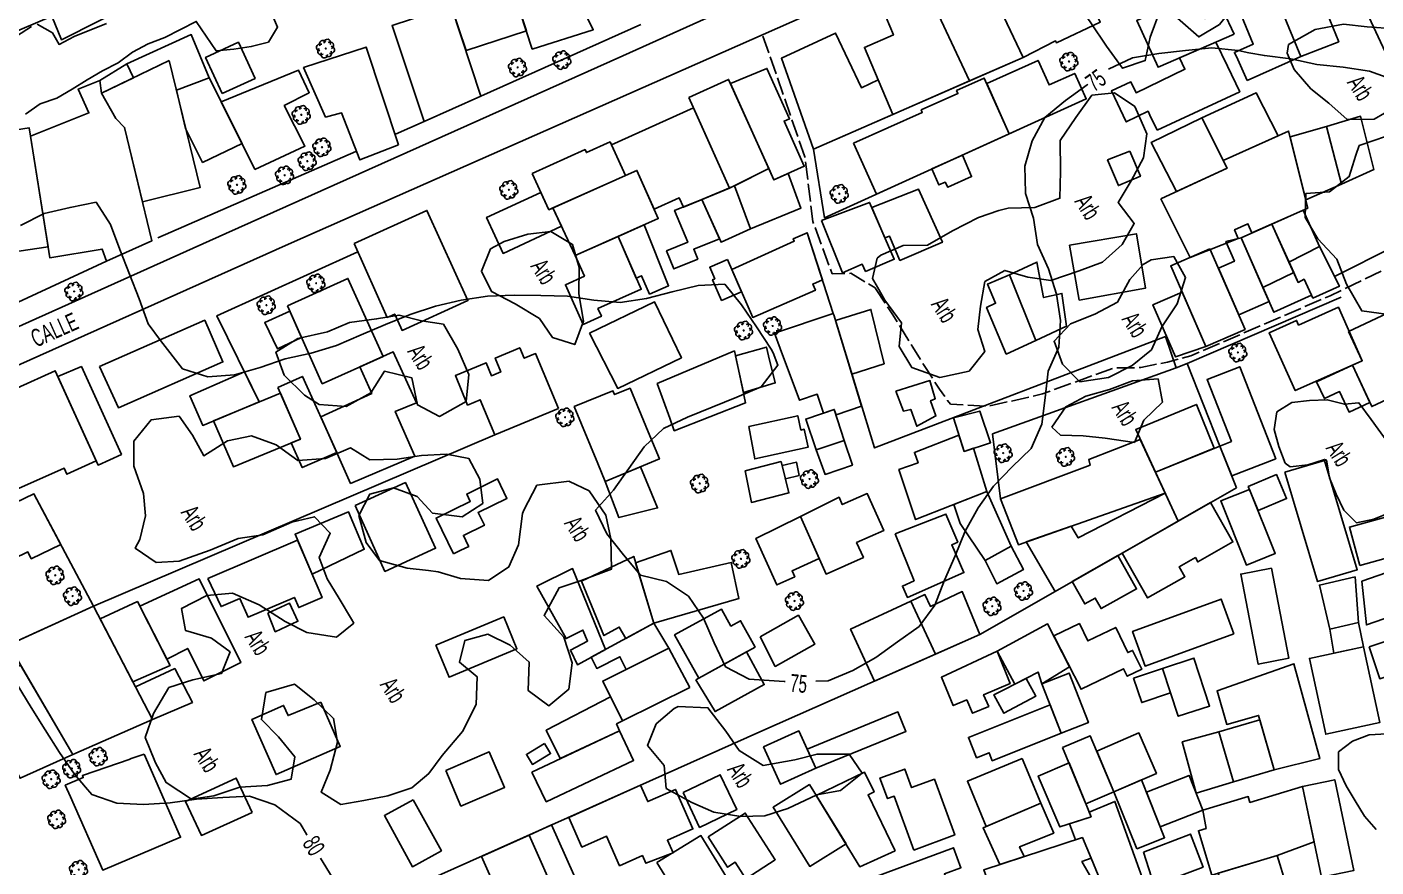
# Model space of a CAD drawing. Header units: millimetres. Extents: x 438774 to 440085, y 7202522 to 7203572.
# Drawn here: x 439084 to 439236.1, y 7203408 to 7203502.7 of the extents above; entities that cross this region are included whole.
import ezdxf

# ---------------------------------------------------------------- set-up
doc = ezdxf.new("R2010")
doc.units = ezdxf.units.MM
doc.linetypes.add('00', pattern=[10, 0, -10])
doc.linetypes.add('17', pattern=[2.5, 2, -0.5])
for name, color, linetype in [('0505', 1, 'Continuous'), ('0506', 1, 'Continuous'), ('0611', 30, 'Continuous'), ('0612', 7, 'Continuous'), ('0623', 30, 'Continuous'), ('0707', 7, 'Continuous'), ('0801', 10, 'Continuous'), ('0803', 160, 'Continuous'), ('1005', 3, 'Continuous'), ('1006', 3, 'Continuous'), ('1007', 3, 'Continuous')]:
    doc.layers.add(name, color=color, linetype=linetype)
doc.styles.add('02', font='swissc.ttf')
doc.styles.get("Standard").update_dxf_attribs({"font": 'Arial.ttf'})
doc.linetypes.add('14', pattern='A,10,0,["X",Standard,S=1,R=0,X=0,Y=-0.5],0.1', length=10.1)

# ---------------------------------------------------------------- blocks, each defined once
blk = doc.blocks.new('09')
for p, q in [((-0.04, 0.01), (0.04, 0.01)), ((-0.02, 0.03), (0.02, 0.03)), ((0, 0.05), (0, 0.05)), ((-0.04, -0.01), (0.04, -0.01)), ((-0.02, -0.03), (0.02, -0.03))]:
    blk.add_line(p, q)
for points in [[(-0.61, 0.39), (-0.76, 0.34), (-0.88, 0.27), (-0.97, 0.13), (-1, 0), (-0.96, -0.15), (-0.88, -0.26), (-0.83, -0.31), (-0.73, -0.36), (-0.58, -0.38)], [(-0.12, 0.67), (-0.2, 0.77), (-0.32, 0.84), (-0.46, 0.87), (-0.62, 0.83), (-0.74, 0.77), (-0.81, 0.63), (-0.83, 0.49), (-0.83, 0.42), (-0.79, 0.32), (-0.69, 0.22), (-0.62, 0.16)], [(-0.41, 0.6), (-0.39, 0.72), (-0.35, 0.82), (-0.3, 0.88), (-0.18, 0.96), (-0.03, 1), (0.1, 0.96), (0.24, 0.87), (0.31, 0.75), (0.36, 0.62), (0.37, 0.55)], [(0.11, 0.66), (0.19, 0.71), (0.31, 0.78), (0.42, 0.81), (0.49, 0.81), (0.63, 0.78), (0.76, 0.7), (0.82, 0.58), (0.84, 0.41), (0.81, 0.28), (0.75, 0.16), (0.69, 0.06)], [(0.67, -0.42), (0.8, -0.38), (0.91, -0.29), (0.99, -0.14), (1.01, -0.01), (0.95, 0.14), (0.86, 0.24), (0.8, 0.29), (0.7, 0.32), (0.56, 0.34)], [(-0.14, -0.69), (-0.19, -0.75), (-0.3, -0.83), (-0.4, -0.87), (-0.48, -0.87), (-0.61, -0.83), (-0.74, -0.75), (-0.8, -0.63), (-0.83, -0.47), (-0.79, -0.33), (-0.7, -0.18), (-0.64, -0.12)], [(-0.38, -0.63), (-0.34, -0.76), (-0.26, -0.88), (-0.13, -0.97), (0.01, -1.01), (0.15, -0.97), (0.27, -0.88), (0.32, -0.83), (0.36, -0.73), (0.38, -0.57)], [(0.15, -0.7), (0.32, -0.83), (0.46, -0.87), (0.62, -0.85), (0.74, -0.79), (0.83, -0.66), (0.86, -0.52), (0.86, -0.45), (0.83, -0.34), (0.74, -0.24), (0.67, -0.18)]]:
    blk.add_lwpolyline(points)
blk.add_lwpolyline([(0, -0.05), (-0.05, 0), (0, 0.05), (0.05, 0)], close=True)

msp = doc.modelspace()

# ---------------------------------------------------------------- linework, layer by layer
at = {"layer": '0505', "linetype": 'Continuous', "flags": 128}
for points, elevation in [([(439205.95, 7203497.92), (439208.66, 7203499.2), (439211.62, 7203499.69), (439214.61, 7203500.03), (439217.59, 7203500.34), (439220.58, 7203500.02), (439221.76, 7203499.79)], 75), ([(439221.76, 7203499.79), (439223.52, 7203499.46), (439226.5, 7203499.1), (439229.43, 7203498.46), (439232.42, 7203498.15), (439235.38, 7203497.7), (439238.2, 7203496.69), (439240.07, 7203494.34), (439241.4, 7203491.66), (439242.29, 7203488.79), (439241.6, 7203485.87), (439240.94, 7203482.94), (439239.9, 7203480.13), (439241.07, 7203477.37), (439244, 7203476.73), (439246.88, 7203475.88), (439248.68, 7203473.48), (439250.29, 7203470.95), (439251.76, 7203468.35)], 75), ([(439196.59, 7203483.9), (439196.57, 7203483.97), (439196.49, 7203486.98), (439197.35, 7203489.84), (439198.78, 7203492.48), (439201.1, 7203494.4), (439203.52, 7203496.17)], 75), ([(439172.92, 7203428.91), (439174.34, 7203428.98), (439177.11, 7203430.11), (439179.71, 7203431.61), (439182.15, 7203433.35), (439184.6, 7203435.09), (439186.36, 7203437.51), (439187.46, 7203440.31), (439188.64, 7203443.06), (439189.79, 7203445.84), (439191.24, 7203448.46), (439192.99, 7203450.9), (439195.06, 7203453.08), (439197.21, 7203455.15), (439198.42, 7203457.91), (439198.8, 7203460.88), (439199.12, 7203463.87), (439200.36, 7203466.6), (439200.53, 7203469.59), (439200.06, 7203472.55), (439199.16, 7203475.42), (439197.94, 7203478.15), (439197.5, 7203481.12), (439196.59, 7203483.9)], 75), ([(439083.22, 7203480.3), (439085.9, 7203481.64), (439088.82, 7203482.35), (439091.76, 7203482.93), (439093.39, 7203480.42), (439094.42, 7203477.6), (439095.51, 7203474.8), (439096.62, 7203472.02), (439097.63, 7203469.2), (439099.04, 7203467.33), (439101.52, 7203464.14), (439104.38, 7203463.23), (439107.37, 7203463.48), (439110.26, 7203464.29), (439113.09, 7203465.27), (439116.03, 7203465.89), (439118.89, 7203466.79), (439121.64, 7203467.96), (439124.4, 7203469.15), (439127.18, 7203470.27), (439130.03, 7203471.22), (439132.95, 7203471.88), (439135.92, 7203472.35), (439138.92, 7203472.43), (439141.92, 7203472.41), (439144.92, 7203472.33), (439147.89, 7203471.9), (439150.87, 7203471.63), (439153.84, 7203472.09), (439156.74, 7203472.84), (439159.67, 7203473.53), (439162.67, 7203473.68), (439164.54, 7203471.34), (439166.25, 7203468.88), (439167.89, 7203466.37), (439168.13, 7203465.93)], 75), ([(439168.13, 7203465.93), (439168.65, 7203464.57), (439166.78, 7203462.12), (439164.03, 7203460.93), (439161.24, 7203459.82), (439158.46, 7203458.7), (439155.74, 7203457.42), (439153.58, 7203455.34), (439151.85, 7203452.89), (439150.11, 7203450.45), (439148.09, 7203448.22), (439149.37, 7203445.52), (439151.23, 7203443.15), (439153.17, 7203440.87), (439156.09, 7203440.15), (439158.58, 7203438.49), (439160.27, 7203436.01), (439161.45, 7203433.24), (439162.75, 7203430.54), (439165.4, 7203429.15), (439169.38, 7203428.88)], 75), ([(439082.87, 7203428.53), (439084.43, 7203425.97), (439086, 7203423.42), (439087.62, 7203420.89), (439089.31, 7203418.42), (439090.56, 7203416.96)], 80), ([(439090.56, 7203416.96), (439091.27, 7203416.14), (439094.11, 7203415.18), (439097.11, 7203415.03), (439100.1, 7203415.19), (439103.07, 7203415.6), (439106.06, 7203415.81), (439109.06, 7203415.94), (439111.91, 7203414.99), (439114.76, 7203412.87), (439115.49, 7203411.66)], 80), ([(439117.06, 7203408.96), (439119.39, 7203405.16)], 80)]:
    msp.add_lwpolyline(points, dxfattribs=dict(at, elevation=elevation))
at = {"layer": '0505', "linetype": '00', "flags": 128}
for points, elevation in [([(439203.52, 7203496.17), (439205.95, 7203497.92)], 75), ([(439169.38, 7203428.88), (439172.92, 7203428.91)], 75), ([(439115.49, 7203411.66), (439117.06, 7203408.96)], 80)]:
    msp.add_lwpolyline(points, dxfattribs=dict(at, elevation=elevation))
at = {"layer": '0611', "linetype": 'Continuous', "flags": 128}
for points in [[(439002.28, 7203432.47), (439053.13, 7203455.49), (439106.41, 7203479.41), (439151.16, 7203499.45), (439201.35, 7203522.05), (439239.77, 7203538.57), (439263.28, 7203549.71), (439274.14, 7203556.96)], [(439004.28, 7203429.3), (439042.23, 7203446.31), (439113.45, 7203478.19), (439182.47, 7203508.71), (439248.69, 7203537.66)]]:
    msp.add_lwpolyline(points, dxfattribs=at)
at = {"layer": '0623', "linetype": '17', "flags": 128}
for points in [[(439166.97, 7203501.67), (439171.7, 7203488.03), (439172.6, 7203480.75), (439174.77, 7203474.86), (439176.9, 7203474.91), (439179.61, 7203473.27), (439179.66, 7203473.21)], [(439179.66, 7203473.21), (439181.61, 7203470.24), (439183.87, 7203466.59), (439185.3, 7203464.29), (439186.89, 7203461.83), (439187.8, 7203460.56), (439188.14, 7203460.16), (439192.42, 7203459.92), (439198.49, 7203461.32), (439206.52, 7203464.23), (439209.58, 7203464.28), (439212.58, 7203464.91), (439215.22, 7203465.61), (439230.96, 7203472.39), (439248.37, 7203480.81), (439252.18, 7203482.58)]]:
    msp.add_lwpolyline(points, dxfattribs=at)
at = {"layer": '0707', "linetype": 'Continuous', "flags": 128}
for points in [[(439242.26, 7203488.95), (439233.7, 7203507.34)], [(439135.16, 7203494.87), (439153.21, 7203502.95)], [(439095.24, 7203498.54), (439102.5, 7203501.83), (439104.52, 7203496.97)], [(439203.44, 7203494.58), (439173.9, 7203481.18), (439172.66, 7203488.91), (439196.32, 7203499.24)], [(439125.52, 7203490.6), (439128.75, 7203492.03)], [(439098.74, 7203478.93), (439121.07, 7203488.63)], [(439244.88, 7203481.33), (439231.44, 7203474.55)], [(439171.96, 7203479.49), (439174.9, 7203470.39), (439174.95, 7203470.24)], [(439110.14, 7203460.41), (439105.39, 7203470.12), (439121.27, 7203477.35)], [(439092.94, 7203476.27), (439078.74, 7203469.69)], [(439218.49, 7203455.44), (439214.8, 7203464.74), (439232.2, 7203472.24)], [(439174.95, 7203470.24), (439179.54, 7203455.22), (439212.38, 7203467.79), (439213.56, 7203464.27), (439214.8, 7203464.74)], [(439213.56, 7203464.27), (439192.86, 7203456.81), (439193.76, 7203449.47)], [(439059.59, 7203437.97), (439060.01, 7203438.14), (439084.75, 7203450.04), (439091.48, 7203437.38)], [(439118.26, 7203401.59), (439166.61, 7203423.2), (439191.42, 7203434.19), (439199.94, 7203439.05)], [(439091.48, 7203437.38), (439064.63, 7203425.17)]]:
    msp.add_lwpolyline(points, dxfattribs=at)
at = {"layer": '0707', "linetype": '14', "flags": 128}
msp.add_lwpolyline([(439091.48, 7203437.38), (439136.73, 7203456.69)], dxfattribs=at)
at = {"layer": '0801', "linetype": 'Continuous', "flags": 128}
for points in [[(439097.56, 7203511.54), (439090.34, 7203507.94), (439089.87, 7203510.38), (439087.6, 7203509.4), (439087.36, 7203509.81), (439079.68, 7203507.41), (439081.57, 7203501.69), (439086.75, 7203503.89), (439087.84, 7203501.24), (439100.68, 7203507.73), (439097.56, 7203511.54)], [(439137.99, 7203509.27), (439140.29, 7203502.24), (439133.48, 7203500.02), (439130.92, 7203507.73), (439137.99, 7203509.27)], [(439138.21, 7203508.6), (439140.96, 7203500.19), (439147.83, 7203502.37), (439145.37, 7203507.42), (439144.28, 7203506.91), (439142.65, 7203510.31), (439138.21, 7203508.6)], [(439196.32, 7203499.24), (439191.88, 7203508.61), (439195.43, 7203510.26), (439196.59, 7203507.79), (439201.72, 7203510.22), (439205.02, 7203503.24), (439200.07, 7203500.9), (439199.96, 7203501.13), (439196.32, 7203499.24)], [(439190.27, 7203496.61), (439185.91, 7203505.92), (439191.1, 7203508.22), (439192.27, 7203505.75), (439193.08, 7203506.08), (439196.32, 7203499.24), (439190.27, 7203496.61)], [(439220.11, 7203501.87), (439211.54, 7203498.15), (439209.13, 7203503.41), (439215.58, 7203506.34), (439216.81, 7203503.64), (439218.89, 7203504.5), (439220.11, 7203501.87)], [(439135.16, 7203494.87), (439131.81, 7203505.05), (439125.14, 7203502.86), (439128.75, 7203492.03), (439135.16, 7203494.87)], [(439181.63, 7203492.83), (439178.42, 7203500.39), (439181.69, 7203501.79), (439180.85, 7203503.77), (439185.91, 7203505.92), (439190.27, 7203496.61), (439181.63, 7203492.83)], [(439172.66, 7203488.91), (439169.06, 7203499.16), (439175.17, 7203502), (439178.07, 7203495.84), (439179.97, 7203496.73), (439181.63, 7203492.83), (439172.66, 7203488.91)], [(439105.98, 7203495.19), (439104.11, 7203499.26), (439107.82, 7203500.97), (439109.69, 7203496.89), (439105.98, 7203495.19)], [(439125.85, 7203489.4), (439122.22, 7203500.42), (439115.16, 7203498.1), (439117.64, 7203492.52), (439119.44, 7203492.99), (439121.51, 7203487.69), (439125.85, 7203489.4)], [(439092.2, 7203496.65), (439092.37, 7203495.22), (439095.97, 7203496.95), (439095.24, 7203498.54), (439092.2, 7203496.65)], [(439100.01, 7203498.89), (439103.48, 7203484.57), (439097, 7203482.99), (439094.97, 7203491.36), (439094, 7203492.37), (439092.37, 7203495.22), (439100.01, 7203498.89)], [(439194.75, 7203490.64), (439192.21, 7203496.3), (439198.01, 7203498.92), (439199.24, 7203496.16), (439202.14, 7203497.46), (439203.44, 7203494.58), (439194.75, 7203490.64)], [(439104.52, 7203496.97), (439108.23, 7203489.56), (439103.77, 7203487.41), (439101.86, 7203491.24), (439100.82, 7203495.57), (439104.52, 7203496.97)], [(439109.67, 7203486.6), (439105.88, 7203494.26), (439114.58, 7203497.83), (439115.81, 7203495.28), (439112.98, 7203493.82), (439115.31, 7203489.25), (439109.67, 7203486.6)], [(439163.32, 7203496.3), (439168.2, 7203485.44), (439171.63, 7203486.98), (439169.35, 7203492.07), (439169.97, 7203492.34), (439167.42, 7203498.02), (439163.32, 7203496.3)], [(439177.17, 7203489.57), (439184.94, 7203493.06), (439184.82, 7203493.33), (439188.96, 7203495.18), (439188.81, 7203495.51), (439191.93, 7203496.92), (439194.75, 7203490.64), (439179.78, 7203483.85), (439177.17, 7203489.57)], [(439094.97, 7203491.36), (439098.06, 7203478.59), (439092.94, 7203476.27), (439092.44, 7203477.65), (439086.54, 7203476.66), (439084.38, 7203490.37), (439090.95, 7203492.99), (439089.75, 7203495.68), (439092.2, 7203496.65), (439092.37, 7203495.22), (439094, 7203492.37), (439094.97, 7203491.36)], [(439158.61, 7203494.74), (439163.21, 7203484.51), (439167.62, 7203486.73), (439163.1, 7203496.78), (439158.61, 7203494.74)], [(439218.88, 7203487.64), (439216.48, 7203492.43), (439222.58, 7203495.27), (439225.06, 7203490.42), (439218.88, 7203487.64)], [(439159.14, 7203493.58), (439163.21, 7203484.51), (439158.01, 7203482.36), (439157.53, 7203483.42), (439154.69, 7203482.15), (439152.75, 7203486.51), (439151.45, 7203485.93), (439149.88, 7203489.39), (439159.14, 7203493.58)], [(439219.32, 7203486.76), (439216.48, 7203492.43), (439210.77, 7203489.67), (439213.6, 7203484.12), (439219.32, 7203486.76)], [(439230.54, 7203491.47), (439232.21, 7203484.98), (439235.88, 7203486.63), (439234.38, 7203492.63), (439230.54, 7203491.47)], [(439086.35, 7203477.91), (439084.22, 7203491.31), (439081.36, 7203490.86), (439081.96, 7203486.96), (439077.86, 7203486.33), (439078.62, 7203481.4), (439080.33, 7203481.65), (439081.03, 7203477.09), (439086.35, 7203477.91)], [(439211.86, 7203483.31), (439219.32, 7203486.76), (439218.88, 7203487.64), (439226.26, 7203490.95), (439228.42, 7203482.27), (439222.12, 7203479.47), (439221.67, 7203480.5), (439220.16, 7203479.82), (439220.55, 7203478.84), (439215.16, 7203476.71), (439211.86, 7203483.31)], [(439226.42, 7203490.3), (439228.19, 7203483.19), (439232.21, 7203484.98), (439230.54, 7203491.47), (439226.42, 7203490.3)], [(439140.94, 7203486.17), (439146.91, 7203488.86), (439147.06, 7203488.52), (439149.73, 7203489.72), (439151.45, 7203485.93), (439142.83, 7203482.08), (439140.94, 7203486.17)], [(439186.01, 7203486.68), (439189.48, 7203488.25), (439190.5, 7203485.81), (439187.82, 7203484.62), (439187.52, 7203485.2), (439186.79, 7203484.87), (439186.01, 7203486.68)], [(439208.34, 7203488.69), (439209.54, 7203485.86), (439207.06, 7203484.81), (439205.84, 7203487.69), (439208.34, 7203488.69)], [(439143.29, 7203482.28), (439152.75, 7203486.51), (439155.17, 7203481.08), (439145.8, 7203476.92), (439143.29, 7203482.28)], [(439165.56, 7203479.91), (439163.76, 7203484.79), (439167.62, 7203486.73), (439168.2, 7203485.44), (439169.81, 7203486.16), (439171.25, 7203482.24), (439165.56, 7203479.91)], [(439163.76, 7203484.79), (439160.09, 7203483.22), (439162.25, 7203478.41), (439165.56, 7203479.91), (439163.76, 7203484.79)], [(439141.92, 7203484.04), (439142.83, 7203482.08), (439143.29, 7203482.28), (439144.26, 7203480.21), (439137.66, 7203477.16), (439135.8, 7203481.21), (439141.92, 7203484.04)], [(439160.09, 7203483.22), (439162.07, 7203478.81), (439159.17, 7203477.62), (439159.62, 7203476.52), (439156.93, 7203475.41), (439156.1, 7203477.44), (439158.49, 7203478.42), (439157.01, 7203482.01), (439160.09, 7203483.22)], [(439179.25, 7203482.32), (439180.73, 7203478.92), (439181.24, 7203479.11), (439182.41, 7203476.37), (439187.21, 7203478.42), (439184.52, 7203484.39), (439179.25, 7203482.32)], [(439120.85, 7203478.27), (439129.08, 7203482), (439133.7, 7203471.83), (439126.28, 7203468.47), (439125.44, 7203470.32), (439124.6, 7203469.94), (439120.85, 7203478.27)], [(439173.57, 7203480.85), (439178.99, 7203482.9), (439181.78, 7203476.5), (439178.54, 7203475.13), (439178.17, 7203475.94), (439175.93, 7203474.97), (439173.57, 7203480.85)], [(439227.89, 7203482.04), (439229.75, 7203477.94), (439226.3, 7203476.18), (439224.36, 7203480.47), (439227.89, 7203482.04)], [(439150.64, 7203479.06), (439152.69, 7203474.37), (439153.29, 7203474.63), (439154.19, 7203472.57), (439156.32, 7203473.51), (439153.58, 7203480.37), (439150.64, 7203479.06)], [(439224.36, 7203480.47), (439226.83, 7203474.99), (439223.35, 7203473.31), (439220.9, 7203478.93), (439224.36, 7203480.47)], [(439150.64, 7203479.06), (439145.8, 7203476.92), (439146.83, 7203474.59), (439144.69, 7203473.63), (439146.68, 7203469.14), (439148.75, 7203470.07), (439148.36, 7203470.93), (439153.25, 7203473.11), (439150.64, 7203479.06)], [(439163.47, 7203475.33), (439165.82, 7203469.93), (439172.88, 7203473.01), (439172.58, 7203473.7), (439173.67, 7203474.18), (439171.96, 7203479.49), (439170.39, 7203478.8), (439170.5, 7203478.52), (439163.47, 7203475.33)], [(439202.65, 7203471.9), (439210.13, 7203473.25), (439209.1, 7203479.37), (439201.55, 7203478.07), (439202.65, 7203471.9)], [(439220.9, 7203478.93), (439224.05, 7203471.73), (439220.63, 7203470.24), (439218.34, 7203475.49), (439220.15, 7203476.27), (439219.19, 7203478.48), (439220.9, 7203478.93)], [(439217.38, 7203477.68), (439212.96, 7203475.75), (439216.93, 7203466.67), (439221.34, 7203468.59), (439217.38, 7203477.68)], [(439226.3, 7203476.18), (439227.33, 7203473.88), (439228.01, 7203474.24), (439228.99, 7203472.12), (439231.99, 7203473.46), (439229.75, 7203477.94), (439226.3, 7203476.18)], [(439162.98, 7203476.48), (439164.57, 7203472.83), (439162.3, 7203471.85), (439161.29, 7203474.18), (439161.53, 7203474.29), (439160.97, 7203475.59), (439162.98, 7203476.48)], [(439194.76, 7203474.75), (439197.74, 7203467.33), (439201.2, 7203468.95), (439200.69, 7203472.65), (439198.63, 7203472.17), (439197.86, 7203476.18), (439194.76, 7203474.75)], [(439113.34, 7203471.24), (439120.16, 7203474.34), (439124.15, 7203465.53), (439117.27, 7203462.46), (439113.34, 7203471.24)], [(439194.76, 7203474.75), (439197.74, 7203467.33), (439194.41, 7203465.81), (439192.19, 7203471.07), (439193.2, 7203471.54), (439192.31, 7203473.7), (439194.76, 7203474.75)], [(439226.83, 7203474.99), (439223.35, 7203473.31), (439224.59, 7203470.53), (439228.84, 7203472.44), (439228.01, 7203474.24), (439227.33, 7203473.88), (439226.83, 7203474.99)], [(439214.25, 7203472.8), (439216.93, 7203466.67), (439213.5, 7203465.49), (439210.96, 7203471.36), (439214.25, 7203472.8)], [(439233.02, 7203468.35), (439244.45, 7203473.71), (439247.28, 7203467.68), (439239.16, 7203463.88), (439240.06, 7203461.96), (439235.64, 7203459.88), (439233.45, 7203464.55), (439234.56, 7203465.06), (439233.02, 7203468.35)], [(439147.39, 7203468.15), (439154.75, 7203471.68), (439157.78, 7203465.4), (439150.6, 7203461.93), (439147.39, 7203468.15)], [(439234.56, 7203465.06), (439227, 7203461.68), (439224.08, 7203468.21), (439227.16, 7203469.6), (439227.39, 7203469.08), (439231.87, 7203471.08), (439234.56, 7203465.06)], [(439092.14, 7203464.41), (439104.01, 7203469.61), (439106.06, 7203464.92), (439094.27, 7203459.75), (439092.14, 7203464.41)], [(439113.61, 7203470.65), (439114.94, 7203467.69), (439112.23, 7203466.39), (439110.79, 7203469.37), (439113.61, 7203470.65)], [(439175.14, 7203469.58), (439177, 7203463.55), (439180.64, 7203464.71), (439179.15, 7203470.85), (439175.14, 7203469.58)], [(439143.93, 7203459.68), (439136.73, 7203456.69), (439135.09, 7203460.66), (439133.66, 7203460.06), (439132.28, 7203463.38), (439135.74, 7203464.82), (439136.34, 7203463.37), (439137.4, 7203463.8), (439136.77, 7203465.35), (439139.55, 7203466.51), (439140.05, 7203465.33), (439141.33, 7203465.86), (439143.93, 7203459.68)], [(439117.11, 7203458.72), (439120.47, 7203451.23), (439127.69, 7203454.31), (439125.5, 7203459.34), (439127.91, 7203460.31), (439125.28, 7203466.04), (439121.51, 7203464.36), (439122.85, 7203461.36), (439117.11, 7203458.72)], [(439078.46, 7203460.01), (439087.15, 7203463.92), (439091.78, 7203453.75), (439088.46, 7203452.26), (439088.15, 7203452.95), (439082.67, 7203450.5), (439078.46, 7203460.01)], [(439087.44, 7203463.29), (439091.98, 7203453.29), (439094.62, 7203454.49), (439090.11, 7203464.4), (439087.44, 7203463.29)], [(439110.14, 7203460.41), (439103.78, 7203457.77), (439102.34, 7203461.1), (439108.49, 7203463.79), (439110.14, 7203460.41)], [(439219.84, 7203452.06), (439218.49, 7203455.44), (439219.81, 7203455.96), (439217.07, 7203462.94), (439220.75, 7203464.38), (439224.81, 7203454), (439219.84, 7203452.06)], [(439112.27, 7203462.03), (439114.8, 7203456.21), (439113.76, 7203455.79), (439115.02, 7203453), (439118.92, 7203454.7), (439115.03, 7203463.28), (439112.27, 7203462.03)], [(439181.97, 7203461.62), (439185.81, 7203462.82), (439186.41, 7203460.76), (439185.87, 7203460.54), (439186.47, 7203458.83), (439184.31, 7203457.66), (439183.64, 7203459.57), (439182.81, 7203459.37), (439181.97, 7203461.62)], [(439114.8, 7203456.21), (439112.55, 7203461.4), (439105, 7203458.27), (439107.25, 7203453.1), (439114.8, 7203456.21)], [(439165.37, 7203457.63), (439170.9, 7203458.85), (439171.25, 7203457.24), (439171.63, 7203457.33), (439172.08, 7203455.32), (439166.05, 7203453.98), (439165.37, 7203457.63)], [(439175.02, 7203459.57), (439171.79, 7203458.48), (439172.97, 7203454.99), (439176.13, 7203456.07), (439175.02, 7203459.57)], [(439189.65, 7203454.83), (439188.45, 7203458.63), (439191.42, 7203459.37), (439192.64, 7203455.81), (439189.65, 7203454.83)], [(439211.23, 7203452.5), (439209.01, 7203457.29), (439215.86, 7203460.13), (439217.87, 7203455.2), (439211.23, 7203452.5)], [(439172.97, 7203454.99), (439176.13, 7203456.07), (439177.07, 7203453.29), (439173.97, 7203452.23), (439172.97, 7203454.99)], [(439192.23, 7203450.32), (439184.19, 7203447.14), (439182.3, 7203452.78), (439184.46, 7203453.55), (439184.06, 7203454.72), (439189.08, 7203456.65), (439189.65, 7203454.83), (439190.72, 7203455.18), (439192.23, 7203450.32)], [(439212.33, 7203450.14), (439195.78, 7203444.31), (439193.76, 7203449.47), (439203.87, 7203453.28), (439203.73, 7203453.92), (439209.52, 7203456.18), (439212.33, 7203450.14)], [(439220.37, 7203450.73), (439213.8, 7203446.98), (439211.23, 7203452.5), (439218.49, 7203455.44), (439220.37, 7203450.73)], [(439149.17, 7203451.45), (439153.17, 7203453.1), (439155.08, 7203448.45), (439150.73, 7203447.36), (439149.17, 7203451.45)], [(439164.97, 7203452.65), (439169.01, 7203453.68), (439169.9, 7203450.15), (439165.67, 7203449.08), (439164.97, 7203452.65)], [(439171.07, 7203452.11), (439169.5, 7203451.75), (439169.13, 7203453.23), (439170.76, 7203453.6), (439171.07, 7203452.11)], [(439225.82, 7203452.48), (439229.52, 7203440.16), (439234, 7203441.49), (439230.3, 7203453.81), (439225.82, 7203452.48)], [(439120.99, 7203448.74), (439126.64, 7203451.32), (439130.04, 7203443.92), (439124.33, 7203441.3), (439120.99, 7203448.74)], [(439222.81, 7203448.16), (439221.7, 7203450.87), (439224.89, 7203452.21), (439226.03, 7203449.52), (439222.81, 7203448.16)], [(439076.59, 7203446.12), (439079.02, 7203441.07), (439084.07, 7203443.5), (439084.45, 7203442.72), (439087.79, 7203444.32), (439084.75, 7203450.04), (439076.59, 7203446.12)], [(439171.2, 7203447.49), (439174.1, 7203440.99), (439178.3, 7203442.87), (439177.54, 7203444.55), (439180.59, 7203445.91), (439178.73, 7203450.08), (439175.92, 7203448.83), (439175.55, 7203449.67), (439171.2, 7203447.49)], [(439194.97, 7203444.15), (439192.04, 7203442.53), (439189.22, 7203446.7), (439188.51, 7203448.85), (439192.23, 7203450.32), (439194.97, 7203444.15)], [(439213.8, 7203446.98), (439199.94, 7203439.05), (439196.66, 7203444.62), (439201.75, 7203446.41), (439202.54, 7203445.08), (439212.33, 7203450.14), (439213.8, 7203446.98)], [(439221.84, 7203450.53), (439224.75, 7203443.33), (439221.49, 7203442.02), (439218.6, 7203449.24), (439221.84, 7203450.53)], [(439207.48, 7203443.36), (439217.45, 7203449.06), (439219.97, 7203444.62), (439216.01, 7203442.37), (439215.75, 7203442.86), (439213.93, 7203441.83), (439214.56, 7203440.7), (439210.36, 7203438.31), (439207.48, 7203443.36)], [(439116.12, 7203440.97), (439114.21, 7203445.49), (439120.22, 7203448.03), (439122.01, 7203443.8), (439116.12, 7203440.97)], [(439171.2, 7203447.49), (439173.32, 7203442.74), (439170.26, 7203441.36), (439170.56, 7203440.69), (439168.52, 7203439.77), (439166.17, 7203445.02), (439171.2, 7203447.49)], [(439181.9, 7203445.54), (439187.6, 7203447.77), (439188.95, 7203444.6), (439188.26, 7203444.29), (439189.64, 7203441.16), (439183.26, 7203438.36), (439182.7, 7203439.64), (439184.02, 7203440.24), (439181.9, 7203445.54)], [(439234.3, 7203441.98), (439233.12, 7203446.29), (439237.17, 7203447.41), (439238.36, 7203443.09), (439234.3, 7203441.98)], [(439104.37, 7203440.5), (439114.49, 7203444.84), (439117.25, 7203438.35), (439114.62, 7203437.22), (439114.13, 7203438.36), (439108.91, 7203436.13), (439107.99, 7203438.26), (439105.85, 7203437.34), (439104.37, 7203440.5)], [(439154.68, 7203435.47), (439152.61, 7203442.28), (439156.59, 7203443.67), (439157.47, 7203440.96), (439163.4, 7203442.31), (439164.24, 7203438.23), (439154.68, 7203435.47)], [(439194.97, 7203444.15), (439196.35, 7203441.51), (439193.34, 7203439.9), (439192.04, 7203442.53), (439194.97, 7203444.15)], [(439154.68, 7203435.47), (439151.49, 7203433.73), (439150.77, 7203435.03), (439149.04, 7203434.07), (439146.51, 7203440.2), (439152.39, 7203442.99), (439154.68, 7203435.47)], [(439201.86, 7203440.15), (439207.01, 7203443.09), (439209.11, 7203439.33), (439205.1, 7203437.11), (439204.45, 7203438.3), (439203.26, 7203437.63), (439201.86, 7203440.15)], [(439234.5, 7203440.19), (439242.01, 7203442.81), (439243.6, 7203438.26), (439235.04, 7203435.27), (439234.5, 7203440.19)], [(439149.22, 7203432.5), (439145.5, 7203441.61), (439141.48, 7203439.65), (439144.77, 7203433.72), (439146.67, 7203434.68), (439147.19, 7203433.45), (439145.25, 7203432.43), (439146.04, 7203430.78), (439149.22, 7203432.5)], [(439224.32, 7203441.67), (439226.3, 7203431.52), (439222.84, 7203430.84), (439220.86, 7203440.99), (439224.32, 7203441.67)], [(439233.75, 7203440.7), (439229.74, 7203439.76), (439230.89, 7203434.8), (439234.15, 7203435.55), (439233.75, 7203440.7)], [(439096.68, 7203437.38), (439099.73, 7203431.42), (439102.1, 7203432.61), (439103.93, 7203428.95), (439108.1, 7203431.04), (439103.38, 7203440.48), (439096.68, 7203437.38)], [(439095.92, 7203428.84), (439092.21, 7203435.96), (439096.42, 7203437.89), (439100.1, 7203430.69), (439095.92, 7203428.84)], [(439111.14, 7203436.6), (439113.57, 7203437.73), (439114.52, 7203435.68), (439111.96, 7203434.5), (439111.14, 7203436.6)], [(439186.43, 7203431.98), (439183.66, 7203437.95), (439176.85, 7203434.8), (439179.57, 7203428.94), (439186.43, 7203431.98)], [(439191.42, 7203434.19), (439186.43, 7203431.98), (439183.66, 7203437.95), (439185.24, 7203438.69), (439185.86, 7203437.35), (439189.45, 7203439.02), (439191.42, 7203434.19)], [(439220.07, 7203434.27), (439210.07, 7203430.63), (439208.66, 7203434.54), (439218.66, 7203438.18), (439220.07, 7203434.27)], [(439089.14, 7203420.66), (439081.9, 7203433.02), (439091.48, 7203437.38), (439098.12, 7203424.6), (439089.14, 7203420.66)], [(439130.07, 7203432.97), (439137.74, 7203436.17), (439139.23, 7203432.57), (439131.57, 7203429.37), (439130.07, 7203432.97)], [(439159.74, 7203429.28), (439166.08, 7203432.76), (439164.45, 7203435.73), (439163.36, 7203435.13), (439162.31, 7203437.04), (439157.01, 7203434.14), (439159.74, 7203429.28)], [(439166.65, 7203433.92), (439170.97, 7203436.36), (439172.82, 7203433.09), (439168.35, 7203430.58), (439166.65, 7203433.92)], [(439156.35, 7203432.63), (439151.55, 7203430.24), (439150.83, 7203431.68), (439148.22, 7203430.36), (439147.58, 7203431.62), (439154.68, 7203435.47), (439156.35, 7203432.63)], [(439193.37, 7203432.32), (439195.39, 7203428.58), (439198.01, 7203429.95), (439198.43, 7203428.63), (439201.56, 7203430.55), (439199.06, 7203435.39), (439193.37, 7203432.32)], [(439199.79, 7203434.03), (439202.86, 7203428.01), (439207.64, 7203430.32), (439208.05, 7203429.47), (439209.69, 7203430.26), (439208.66, 7203432.4), (439208.11, 7203432.14), (439206.76, 7203434.98), (439203.61, 7203433.46), (439202.66, 7203435.41), (439199.79, 7203434.03)], [(439234.7, 7203432.81), (439231.34, 7203432.08), (439230.89, 7203434.8), (439234.15, 7203435.55), (439234.7, 7203432.81)], [(439235.33, 7203432.8), (439238.93, 7203434), (439240.13, 7203430.39), (439236.53, 7203429.2), (439235.33, 7203432.8)], [(439158.72, 7203428.2), (439151.14, 7203424.44), (439148.91, 7203428.93), (439156.35, 7203432.63), (439158.72, 7203428.2)], [(439159.41, 7203429.09), (439165.1, 7203432.22), (439167.11, 7203428.54), (439161.57, 7203425.5), (439159.41, 7203429.09)], [(439193.37, 7203432.32), (439187.09, 7203429.36), (439188.44, 7203426.17), (439189.95, 7203426.81), (439190.59, 7203425.3), (439192.43, 7203426.07), (439191.86, 7203427.4), (439194.84, 7203428.66), (439193.37, 7203432.32)], [(439212.04, 7203430.37), (439213.81, 7203424.96), (439217.35, 7203426.12), (439215.57, 7203431.53), (439212.04, 7203430.37)], [(439234.7, 7203432.81), (439236.55, 7203424.27), (439230.45, 7203422.94), (439228.61, 7203431.48), (439234.7, 7203432.81)], [(439078.02, 7203428.12), (439083.21, 7203417.97), (439089.14, 7203420.66), (439083.25, 7203430.72), (439078.02, 7203428.12)], [(439098.12, 7203424.6), (439096.21, 7203428.27), (439100.64, 7203430.34), (439102.62, 7203426.53), (439098.12, 7203424.6)], [(439208.77, 7203429.26), (439212.04, 7203430.37), (439212.95, 7203427.62), (439209.7, 7203426.51), (439208.77, 7203429.26)], [(439224.64, 7203418.93), (439222.87, 7203425.07), (439219.28, 7203424.04), (439218.19, 7203427.84), (439226.85, 7203430.88), (439229.78, 7203420.2), (439224.64, 7203418.93)], [(439196.66, 7203429.22), (439193.02, 7203427.39), (439194.14, 7203425.3), (439197.74, 7203427.22), (439196.66, 7203429.22)], [(439200.6, 7203423.07), (439198.43, 7203428.63), (439201.5, 7203429.83), (439203.67, 7203424.26), (439200.6, 7203423.07)], [(439149.79, 7203427.16), (439151.14, 7203424.44), (439150.46, 7203424.11), (439150.8, 7203423.34), (439144.11, 7203420.19), (439142.53, 7203423.39), (439149.79, 7203427.16)], [(439117.11, 7203426.57), (439119.3, 7203421.57), (439112.06, 7203418.39), (439109.33, 7203424.61), (439112.9, 7203426.19), (439113.41, 7203425.04), (439117.11, 7203426.57)], [(439171.97, 7203421.27), (439182.2, 7203425.46), (439183.1, 7203423.26), (439172.94, 7203419.12), (439171.97, 7203421.27)], [(439200.6, 7203423.07), (439192.83, 7203419.95), (439192.47, 7203420.85), (439191.07, 7203420.29), (439190.15, 7203422.58), (439199.36, 7203426.27), (439200.6, 7203423.07)], [(439223.02, 7203424.58), (439224.64, 7203418.93), (439220.05, 7203417.57), (439218.37, 7203423.2), (439223.02, 7203424.58)], [(439140.89, 7203418.67), (439150.8, 7203423.34), (439152.38, 7203419.98), (439142.53, 7203415.33), (439140.89, 7203418.67)], [(439172.94, 7203419.12), (439171.03, 7203423.32), (439167.04, 7203421.51), (439168.94, 7203417.3), (439172.94, 7203419.12)], [(439200.76, 7203421.45), (439203.37, 7203415.1), (439206.56, 7203416.46), (439203.87, 7203422.77), (439200.76, 7203421.45)], [(439206.56, 7203416.46), (439204.62, 7203421.03), (439209.37, 7203423.09), (439211.35, 7203418.53), (439206.56, 7203416.46)], [(439220.05, 7203417.57), (439218.37, 7203423.2), (439214.26, 7203422.07), (439215.84, 7203416.28), (439220.05, 7203417.57)], [(439131.22, 7203418.84), (439136.11, 7203420.94), (439137.83, 7203416.95), (439132.9, 7203414.83), (439131.22, 7203418.84)], [(439142.35, 7203421.91), (439140.3, 7203420.67), (439140.97, 7203419.54), (439143.02, 7203420.76), (439142.35, 7203421.91)], [(439196.21, 7203420.2), (439190.03, 7203417.64), (439192.16, 7203412.54), (439198.31, 7203415.17), (439196.21, 7203420.2)], [(439203.98, 7203413.63), (439200.47, 7203412.49), (439198.02, 7203418.23), (439201.51, 7203419.71), (439203.98, 7203413.63)], [(439109.38, 7203414.12), (439103.63, 7203411.53), (439101.86, 7203415.36), (439107.57, 7203417.99), (439109.38, 7203414.12)], [(439157.96, 7203416.37), (439159.83, 7203412.44), (439164.02, 7203414.44), (439162.15, 7203418.37), (439157.96, 7203416.37)], [(439181.87, 7203409.79), (439178.83, 7203416.12), (439179.5, 7203416.44), (439178.42, 7203418.67), (439172.98, 7203416.04), (439177.88, 7203407.99), (439181.87, 7203409.79)], [(439183.98, 7203409.88), (439181.77, 7203415.95), (439181.02, 7203415.68), (439180.17, 7203417.99), (439182.97, 7203419.02), (439183.73, 7203416.93), (439186.3, 7203417.86), (439188.6, 7203411.58), (439183.98, 7203409.88)], [(439209.14, 7203410.03), (439206.56, 7203416.46), (439209.67, 7203417.8), (439212.27, 7203411.26), (439209.14, 7203410.03)], [(439211.78, 7203412.5), (439210.23, 7203416.39), (439215.03, 7203418.3), (439216.58, 7203414.39), (439211.78, 7203412.5)], [(439227.83, 7203417.04), (439229.97, 7203406.81), (439233.6, 7203407.57), (439231.46, 7203417.8), (439227.83, 7203417.04)], [(439145.07, 7203413.57), (439153.17, 7203417.19), (439153.98, 7203415.34), (439157.09, 7203416.72), (439159.07, 7203412.26), (439156.2, 7203410.99), (439156.84, 7203409.58), (439153.76, 7203408.39), (439153.37, 7203409.26), (439150.8, 7203408.11), (439149.31, 7203411.45), (439146.55, 7203410.22), (439145.07, 7203413.57)], [(439176.36, 7203410.59), (439172.22, 7203417.26), (439168.12, 7203414.71), (439172.24, 7203408.04), (439176.36, 7203410.59)], [(439224.97, 7203409.27), (439217.59, 7203407.04), (439216.08, 7203412.06), (439216.95, 7203412.32), (439216.58, 7203414.39), (439221.7, 7203415.91), (439221.9, 7203415.25), (439227.83, 7203417.04), (439229.13, 7203410.81), (439224.97, 7203409.27)], [(439127.53, 7203415.55), (439130.7, 7203409.8), (439127.44, 7203408), (439124.27, 7203413.77), (439127.53, 7203415.55)], [(439198.31, 7203415.17), (439191.79, 7203412.38), (439193.7, 7203408.26), (439196.44, 7203409.14), (439195.92, 7203410.26), (439199.76, 7203411.79), (439198.31, 7203415.17)], [(439210.06, 7203405.86), (439205.91, 7203404.31), (439204, 7203408.95), (439203, 7203411.28), (439202.22, 7203411.04), (439201.53, 7203412.83), (439203.98, 7203413.63), (439203.75, 7203414.17), (439206.67, 7203415.36), (439210.06, 7203405.86)], [(439160.8, 7203411.38), (439162.99, 7203407.95), (439163.84, 7203408.5), (439165.03, 7203406.64), (439168.36, 7203408.78), (439164.97, 7203414.05), (439160.8, 7203411.38)], [(439143.14, 7203412.71), (439140.59, 7203411.56), (439143.87, 7203404.18), (439146.43, 7203405.32), (439143.14, 7203412.71)], [(439209.9, 7203409.66), (439215.2, 7203411.68), (439216.61, 7203407.96), (439211.11, 7203405.87), (439209.9, 7203409.66)], [(439143.87, 7203404.18), (439140.59, 7203411.56), (439135.23, 7203409.17), (439138.51, 7203401.8), (439143.87, 7203404.18)], [(439155.02, 7203408.47), (439158.8, 7203402.32), (439163.75, 7203405.35), (439159.97, 7203411.51), (439155.02, 7203408.47)], [(439177.4, 7203406.04), (439188.47, 7203410.14), (439189.3, 7203407.88), (439187.44, 7203407.19), (439188.21, 7203405.08), (439186.36, 7203404.39), (439186.88, 7203403), (439179.54, 7203400.28), (439177.4, 7203406.04)], [(439194.66, 7203399.87), (439191.88, 7203407.66), (439203, 7203411.28), (439204, 7203408.95), (439202.94, 7203408.59), (439205.51, 7203404.15), (439197.94, 7203401.78), (439198.19, 7203401.12), (439194.66, 7203399.87)], [(439218.31, 7203407.26), (439224.97, 7203409.27), (439225.97, 7203405.97), (439219.33, 7203403.94), (439218.31, 7203407.26)]]:
    msp.add_lwpolyline(points, close=True, dxfattribs=at)
for points in [[(439226.28, 7203502.64), (439225.24, 7203505.17), (439229.52, 7203506.81), (439230.21, 7203505.14)], [(439220.53, 7203499.01), (439220.15, 7203499.82), (439222.27, 7203500.76), (439220.95, 7203503.94), (439225.04, 7203505.63), (439226.28, 7203502.64)], [(439230.21, 7203505.14), (439231.92, 7203501.02), (439227.63, 7203499.35)], [(439226.28, 7203502.64), (439227.63, 7203499.35), (439221.6, 7203496.67)], [(439227.63, 7203499.35), (439226.28, 7203502.64)], [(439219.35, 7203498.28), (439218.05, 7203500.97), (439213.96, 7203499.2), (439214.57, 7203497.93), (439209.05, 7203495.27), (439208.48, 7203496.5), (439206.28, 7203495.47), (439207.94, 7203491.98), (439210.41, 7203493.18), (439210.61, 7203492.76)], [(439221.6, 7203496.67), (439220.53, 7203499.01)], [(439211.44, 7203491.04), (439220.75, 7203495.38), (439219.35, 7203498.28)], [(439210.61, 7203492.76), (439211.44, 7203491.04)], [(439174.9, 7203470.39), (439168.28, 7203468.17), (439168.92, 7203466.43)], [(439174.95, 7203470.24), (439178.1, 7203459.92), (439175.22, 7203458.96), (439175.02, 7203459.57), (439173.81, 7203459.16), (439173.09, 7203461.27), (439171.08, 7203460.6), (439168.92, 7203466.43)], [(439164.33, 7203463.53), (439163.89, 7203465.59), (439167.36, 7203466.59), (439167.61, 7203465.6)], [(439156.45, 7203458.56), (439155.05, 7203462.47), (439163.76, 7203466.17), (439164.33, 7203463.53)], [(439167.61, 7203465.6), (439168.36, 7203462.56), (439164.76, 7203461.46)], [(439164.33, 7203463.53), (439165.01, 7203460.29), (439156.96, 7203457.16), (439156.45, 7203458.56)], [(439164.76, 7203461.46), (439164.33, 7203463.53)], [(439148.34, 7203453.45), (439145.69, 7203459.88), (439150.05, 7203461.67), (439150.23, 7203461.23), (439151.99, 7203461.95), (439154.03, 7203457.03)], [(439148.34, 7203453.45), (439149.17, 7203451.45), (439155.29, 7203453.98), (439154.03, 7203457.03)], [(439132.07, 7203443.3), (439130.11, 7203447.32), (439133.96, 7203449.19), (439133.56, 7203450.02), (439137.04, 7203451.72), (439138.1, 7203449.53), (439134.84, 7203447.95), (439135.55, 7203446.5), (439133.19, 7203445.36), (439133.73, 7203444.22)], [(439132.88, 7203443.68), (439132.07, 7203443.3)], [(439133.73, 7203444.22), (439133.79, 7203444.11), (439132.88, 7203443.68)], [(439088.86, 7203415.89), (439088.28, 7203417.19), (439090.32, 7203418.05), (439090.22, 7203418.28), (439095.59, 7203420.14)], [(439097.17, 7203420.68), (439101.28, 7203411.33), (439092.51, 7203407.62), (439088.86, 7203415.89)], [(439095.6, 7203420.15), (439097.17, 7203420.68)]]:
    msp.add_lwpolyline(points, dxfattribs=at)
at = {"layer": '0803', "linetype": 'Continuous', "flags": 128}
msp.add_lwpolyline([(439233.45, 7203464.55), (439229.41, 7203462.68), (439230.29, 7203460.78), (439232.01, 7203461.57), (439233.08, 7203459.26), (439235.41, 7203460.33), (439233.45, 7203464.55)], close=True, dxfattribs=at)
at = {"layer": '1005'}
for points in [[(439200.25, 7203509.79), (439197.38, 7203508.7), (439195.6, 7203509.79), (439195.93, 7203511.07), (439198.34, 7203512.45), (439201.51, 7203513.79), (439204.15, 7203511.99), (439206.85, 7203510.49), (439209.38, 7203510.26), (439212.31, 7203509.52), (439212.7, 7203507.03), (439211.73, 7203504.47), (439210.65, 7203501.53), (439210.08, 7203498.9), (439207.52, 7203498.03), (439205.72, 7203500.53), (439203.94, 7203503.15), (439202.53, 7203505.21), (439202.25, 7203507.92), (439201.19, 7203509.5)], [(439214.88, 7203507.8), (439216.54, 7203509.8), (439219.52, 7203510.36), (439221.01, 7203508.18), (439220.62, 7203505.65), (439218.46, 7203502.97), (439216.13, 7203501.56), (439213.73, 7203503.68), (439213.5, 7203506.51), (439214.43, 7203507.29)], [(439226.23, 7203500.73), (439229.26, 7203502.41), (439232.46, 7203502.99), (439235.13, 7203502.69), (439238.22, 7203502.47), (439240.92, 7203504.06), (439243.54, 7203502.97), (439243.24, 7203500.39), (439240.94, 7203498.28), (439240.37, 7203495.63), (439238.24, 7203493.66), (439235.89, 7203492.28), (439232.87, 7203492.24), (439230.79, 7203494.09), (439228.77, 7203495.71), (439226.87, 7203497.91), (439226.1, 7203499.72)], [(439137.78, 7203478.48), (439140.47, 7203479.34), (439143.03, 7203479.64), (439145.48, 7203478.17), (439146.25, 7203475.58), (439146.21, 7203472.61), (439146.75, 7203469.5), (439145.74, 7203466.88), (439143.23, 7203467.68), (439141.76, 7203469.82), (439139.02, 7203471.46), (439136.36, 7203472.85), (439135.21, 7203475.16), (439136.26, 7203477.67)], [(439210.77, 7203476.42), (439213.31, 7203476.8), (439214.63, 7203474.44), (439213.69, 7203471.47), (439211.96, 7203468.88), (439210.79, 7203466.3), (439208.6, 7203464.51), (439205.96, 7203463.17), (439202.72, 7203462.69), (439200.77, 7203464.65), (439199.8, 7203467.26), (439201.64, 7203469.23), (439204.41, 7203470.31), (439206.94, 7203471.67), (439208.34, 7203474.2), (439209.84, 7203475.9)], [(439115.28, 7203461.18), (439112.99, 7203463.41), (439112.05, 7203466.03), (439114.52, 7203467.56), (439117.85, 7203468.3), (439120.34, 7203469.38), (439123.4, 7203469.77), (439125.93, 7203470.21), (439128.45, 7203469.55), (439130.93, 7203469.19), (439132.55, 7203466.36), (439133.79, 7203463.51), (439133.49, 7203460.44), (439130.5, 7203458.77), (439128, 7203460.07), (439127.36, 7203463.13), (439124.27, 7203463.87), (439122.76, 7203461.42), (439119.95, 7203459.88), (439116.92, 7203460.13)], [(439199.57, 7203457.58), (439201.13, 7203459.87), (439203.4, 7203461.05), (439206.07, 7203461.8), (439208.65, 7203462.78), (439211.54, 7203463.01), (439212.02, 7203460.39), (439209.93, 7203458.34), (439208.87, 7203455.83), (439205.56, 7203456.34), (439203.07, 7203456.6), (439200.54, 7203456.67)], [(439235.55, 7203458.43), (439234.18, 7203460.29), (439232.55, 7203460.15), (439230.61, 7203460.65), (439228.61, 7203460.58), (439226.63, 7203460.34), (439224.92, 7203459.29), (439224.63, 7203457.31), (439225.15, 7203455.38), (439225.88, 7203453.52), (439226.43, 7203453.1), (439228.42, 7203453.31), (439230.32, 7203453.93), (439230.54, 7203453.83), (439230.86, 7203451.85), (439231.63, 7203450.01), (439232.47, 7203448.2), (439233.9, 7203446.79), (439235.86, 7203447.2), (439237.72, 7203447.94), (439238.12, 7203449.9), (439238.24, 7203451.9), (439237.9, 7203453.87), (439237.46, 7203455.82)], [(439157.4, 7203426.07), (439160.76, 7203425.93), (439162.8, 7203423.29), (439164.27, 7203421.11), (439166.99, 7203419.4), (439170.56, 7203420.04), (439173.08, 7203420.7), (439176.7, 7203420.7), (439178.16, 7203418.56), (439175.73, 7203416.6), (439173.04, 7203416.1), (439169.76, 7203414.55), (439167.19, 7203413.74), (439164.49, 7203413.67), (439161.43, 7203414.15), (439158.95, 7203415.23), (439156.04, 7203416.84), (439155.84, 7203419.42), (439153.95, 7203421.67), (439154.93, 7203424.11), (439156.95, 7203425.84)]]:
    msp.add_lwpolyline(points, close=True, dxfattribs=at)
for points in [[(439083.79, 7203492.87), (439085.44, 7203494.01), (439087.34, 7203494.65), (439089.06, 7203495.68), (439090.75, 7203496.74), (439092.49, 7203497.73), (439094.25, 7203498.66), (439095.85, 7203499.85), (439097.63, 7203500.79), (439099.5, 7203501.5), (439101.29, 7203502.39), (439103.06, 7203503.32), (439104.19, 7203501.67), (439105.29, 7203500), (439107.28, 7203500.18), (439109.26, 7203500.47), (439111.2, 7203500.96), (439112.23, 7203502.68), (439111.42, 7203504.51)], [(439092.93, 7203503.08), (439089.28, 7203501.61), (439087.58, 7203500.72), (439086.84, 7203502.03), (439085.1, 7203503)], [(439084.49, 7203502.74), (439082.8, 7203501.66)], [(439200.53, 7203486.39), (439200.52, 7203486.41), (439200.51, 7203489.88), (439202.26, 7203492.48), (439204.08, 7203495.01), (439206.62, 7203495.26), (439208.92, 7203493.71), (439209.62, 7203492.12)], [(439209.62, 7203492.12), (439210.26, 7203490.64), (439209.89, 7203487.93), (439208.5, 7203485.33), (439207.05, 7203482.91), (439208.84, 7203480.51), (439207.48, 7203478.16), (439205.28, 7203476.18), (439202.62, 7203475.2), (439199.43, 7203474.12), (439196.85, 7203474.47), (439194.25, 7203475.24), (439191.98, 7203473.98), (439191.52, 7203471.19), (439191.21, 7203468.57), (439192, 7203466.08), (439190.21, 7203463.87), (439186.91, 7203463.17), (439183.75, 7203464.31), (439182.35, 7203466.67), (439182.58, 7203469.33), (439180.72, 7203471.9), (439179.89, 7203473.36)], [(439237.54, 7203470.26), (439234.51, 7203470.67), (439232.77, 7203473.68), (439231.71, 7203476.52), (439229.56, 7203478.81), (439228.12, 7203481.21), (439228.21, 7203483.92), (439230.85, 7203484.1), (439233.08, 7203485.81), (439233.85, 7203488.24), (439234.23, 7203489.32), (439237.3, 7203490.36)], [(439193.58, 7203482), (439194.62, 7203482.25), (439197.65, 7203482.33), (439200.47, 7203483.38), (439200.53, 7203486.39)], [(439193.58, 7203482), (439191.29, 7203481.19), (439188.35, 7203479.72), (439185.53, 7203478.08), (439182.77, 7203478.06), (439180.27, 7203476.97), (439179.84, 7203476.61), (439179.33, 7203474.34), (439179.89, 7203473.36)], [(439129.25, 7203441.39), (439126.85, 7203441.65), (439123.73, 7203442.53), (439122.23, 7203444.56), (439121.38, 7203447.61), (439122.62, 7203450.02), (439125.3, 7203450.72), (439127.99, 7203449.75), (439129.7, 7203447.87), (439133.04, 7203447.44), (439135.36, 7203448.97), (439135.04, 7203451.71), (439133.8, 7203454.03), (439131.28, 7203454.53), (439128.47, 7203454.36), (439125.71, 7203453.95), (439122.65, 7203453.89), (439120.46, 7203455.22), (439117.63, 7203454.04), (439114.53, 7203453.79), (439112.06, 7203455.58), (439109.28, 7203456.57), (439106.58, 7203456.03), (439103.9, 7203454.34), (439102.64, 7203456.65), (439101.12, 7203458.82), (439097.97, 7203458.39), (439096, 7203455.99), (439096, 7203453.16), (439097.12, 7203450.08), (439097.32, 7203447.56), (439096.68, 7203444.91), (439096.17, 7203443.92), (439098.52, 7203442.31), (439101.14, 7203442.46), (439104.63, 7203443.7), (439107.78, 7203445), (439110.58, 7203445.42), (439113.82, 7203446.85), (439116.39, 7203447.46), (439118.17, 7203445.62), (439116.91, 7203442.85), (439117.84, 7203440.48), (439119.17, 7203438.25), (439120.57, 7203435.9)], [(439145.16, 7203451.44), (439147.36, 7203450.39), (439149.26, 7203447.63), (439149.8, 7203444.97), (439149.88, 7203441.54), (439146.45, 7203440.26), (439144, 7203439.46), (439142.29, 7203436.32), (439144.52, 7203433.87), (439145.47, 7203431), (439145.06, 7203428.01), (439142.81, 7203426.15), (439140.5, 7203427.86), (439140.61, 7203431.08), (439138.46, 7203432.98), (439135.93, 7203434.23), (439133.34, 7203433.5), (439132.74, 7203431.05), (439134.73, 7203429.43), (439134.61, 7203426.29), (439133.07, 7203423.23), (439130.8, 7203420.54), (439129.28, 7203418.51), (439127.36, 7203416.9), (439124.68, 7203415.98), (439121.95, 7203415.47), (439119.35, 7203415.02), (439117.13, 7203416.41), (439118.15, 7203418.87), (439118.99, 7203422.03), (439118.54, 7203424.73), (439116.35, 7203426.83), (439114.13, 7203428.57), (439110.92, 7203427.64), (439110.4, 7203424.59), (439112.35, 7203422.66), (439114.16, 7203420.4), (439113.78, 7203417.89), (439111.11, 7203417.16), (439107.99, 7203416.97), (439105.05, 7203416.01), (439102.51, 7203415.63), (439099.66, 7203417.49), (439098.47, 7203419.7), (439097.74, 7203421.49)], [(439140.02, 7203448.19), (439141.48, 7203451.02), (439145.1, 7203451.47), (439145.16, 7203451.44)], [(439129.25, 7203441.39), (439130.35, 7203441.27), (439132.85, 7203440.49), (439136.02, 7203440.28), (439138.32, 7203441.8), (439139.39, 7203444.29), (439139.84, 7203447.84), (439140.02, 7203448.19)], [(439097.74, 7203421.49), (439097.3, 7203422.57), (439098.23, 7203425.27), (439099.98, 7203428.2), (439102.66, 7203429.07), (439105.92, 7203429.79), (439106.88, 7203432.23), (439104.78, 7203433.76), (439101.85, 7203434.62), (439101.4, 7203437.13), (439104.26, 7203438.6), (439107.13, 7203438.86), (439110.17, 7203437.54), (439113.09, 7203435.66), (439115.52, 7203434.42), (439117.66, 7203434.07)], [(439117.66, 7203434.07), (439118.88, 7203433.87), (439120.82, 7203435.48), (439120.57, 7203435.9)], [(439236.12, 7203412.2), (439234.81, 7203413.72), (439233.77, 7203415.43), (439232.73, 7203417.14), (439231.89, 7203418.95), (439231.87, 7203420.95), (439233.45, 7203422.16), (439235.33, 7203422.86), (439237.32, 7203422.97)]]:
    msp.add_lwpolyline(points, dxfattribs=at)

# ---------------------------------------------------------------- block references
at = {"layer": '1007', "rotation": 302}
for p in [(439117.66, 7203500.26), (439144.3, 7203498.96), (439201.49, 7203498.79), (439139.3, 7203498.13), (439114.91, 7203492.78), (439117.24, 7203489.13), (439115.58, 7203487.56), (439107.65, 7203484.89), (439113.03, 7203485.97), (439138.32, 7203484.33), (439175.59, 7203483.88), (439089.28, 7203472.87), (439116.57, 7203473.79), (439110.97, 7203471.32), (439164.8, 7203468.47), (439168.06, 7203468.98), (439220.54, 7203465.99), (439144.65, 7203458.68), (439194.07, 7203454.64), (439201.12, 7203454.22), (439172.23, 7203451.72), (439159.84, 7203451.21), (439164.49, 7203442.72), (439087.14, 7203440.86), (439089.11, 7203438.52), (439170.53, 7203437.96), (439196.36, 7203439.1), (439192.82, 7203437.37), (439092, 7203420.42), (439086.7, 7203417.87), (439089.02, 7203419.07), (439087.33, 7203413.35), (439089.8, 7203407.67)]:
    msp.add_blockref('09', p, dxfattribs=at)

# ---------------------------------------------------------------- texts
at = {"layer": '0506', "style": '02', "width": 0.75}
for s, rotation, p in [('75', 36, (439204.32, 7203495.31)), ('75', 355, (439169.96, 7203427.75)), ('80', 302, (439114.97, 7203410.65))]:
    msp.add_text(s, height=2, rotation=rotation, dxfattribs=at).set_placement(p)
at = {"layer": '0612', "style": '02', "width": 0.75}
msp.add_text('CALLE', height=2, rotation=24, dxfattribs=at).set_placement((439084.98, 7203466.52))
at = {"layer": '1006', "style": '02', "width": 0.75}
for p in [(439232.79, 7203496.42), (439202.06, 7203483.01), (439140.69, 7203475.71), (439185.87, 7203471.4), (439207.37, 7203469.73), (439126.81, 7203466.09), (439206.24, 7203459.77), (439230.39, 7203455.19), (439101.26, 7203447.94), (439144.5, 7203446.72), (439108.46, 7203433.9), (439123.71, 7203428.52), (439102.71, 7203420.7), (439162.87, 7203418.95)]:
    msp.add_text('Arb', height=2, rotation=302, dxfattribs=at).set_placement(p)

doc.saveas('drawing.dxf')
